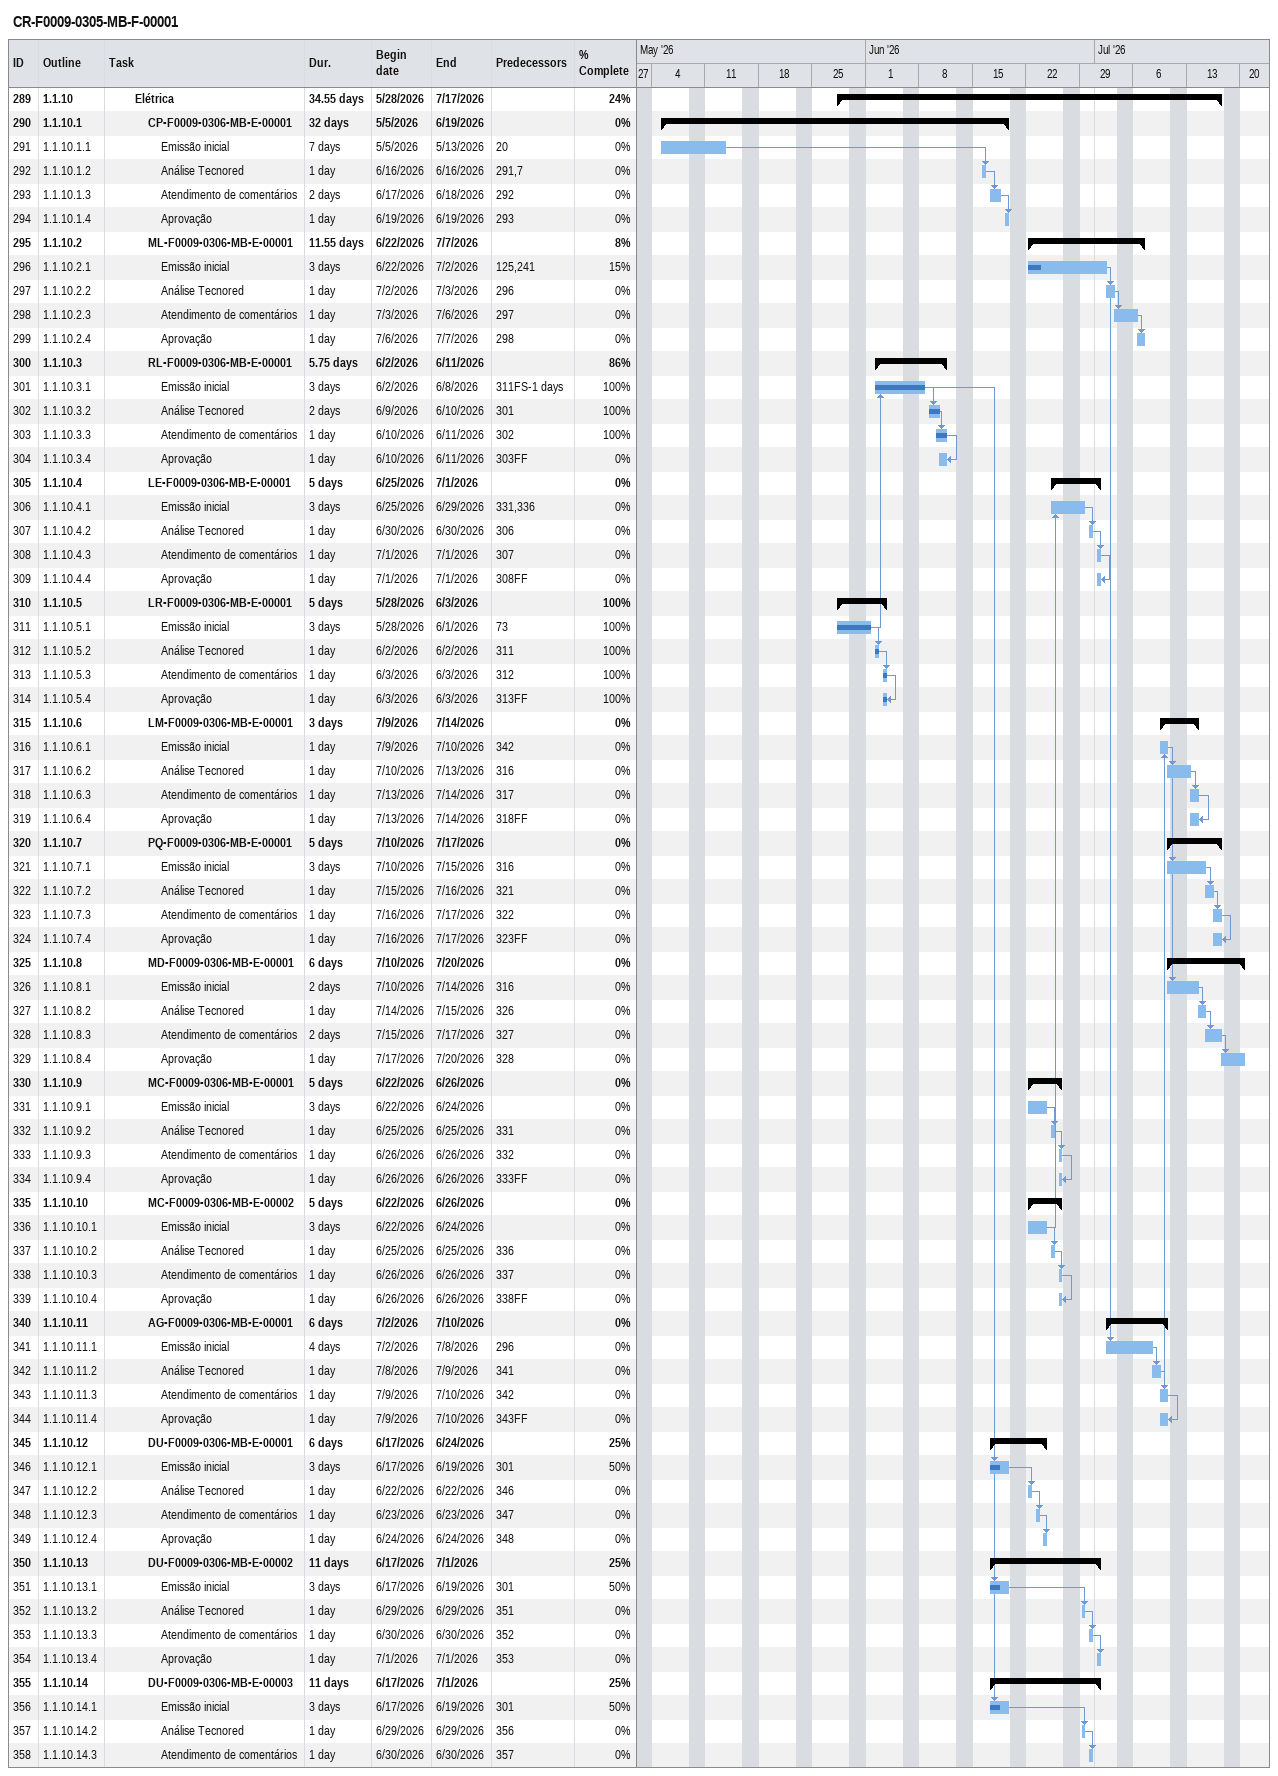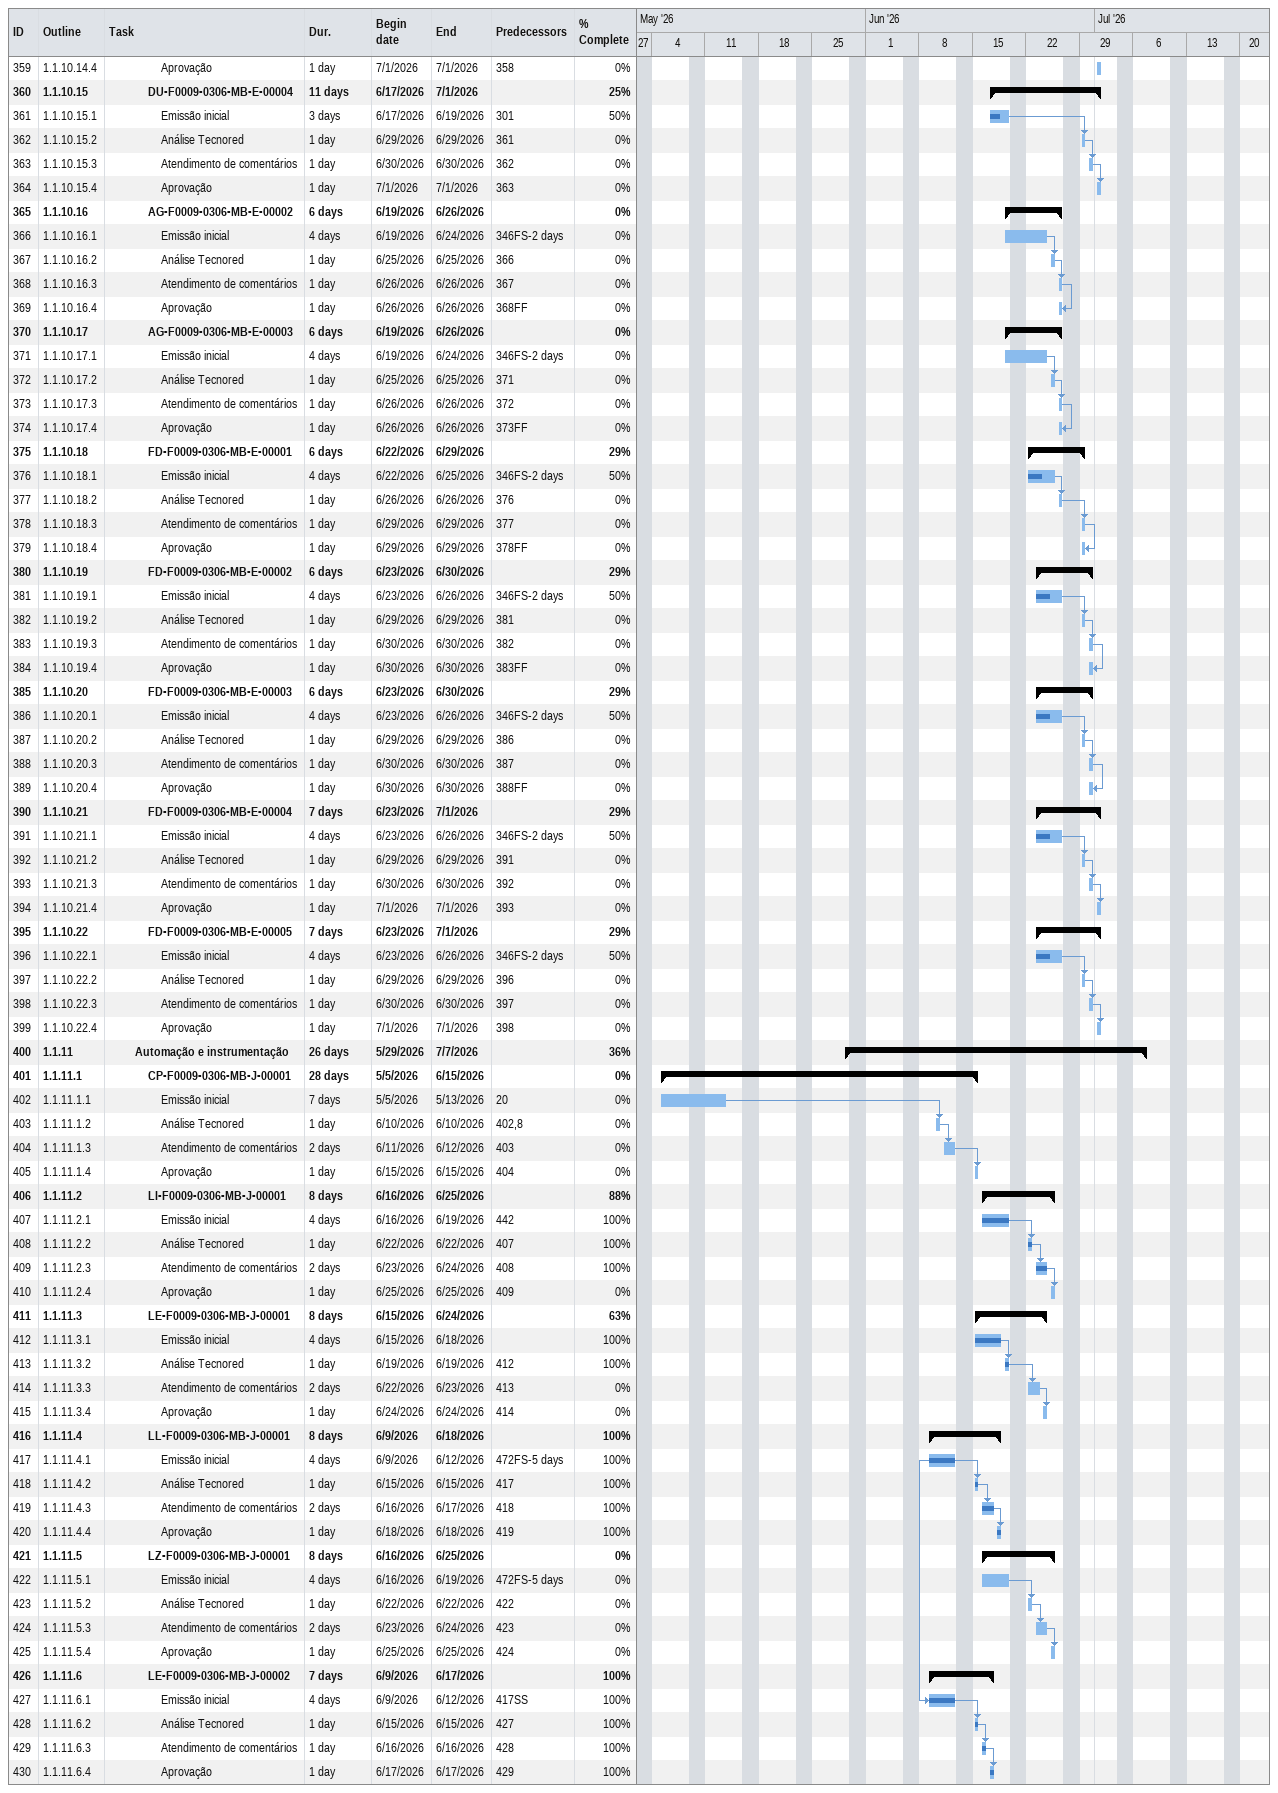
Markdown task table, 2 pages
CR-F0009-0305-MB-F-00001

| ID | WBS | Task | Duration | Start | Finish | Predecessors | % complete |
|---|---|---|---|---|---|---|---|
| 289 | 1.1.10 | **Elétrica** | 34.55d | 2026-05-28 | 2026-07-17 |  | 24 |
| 290 | 1.1.10.1 | **CP-F0009-0306-MB-E-00001** | 32d | 2026-05-05 | 2026-06-19 |  | 0 |
| 291 | 1.1.10.1.1 | Emissão inicial | 7d | 2026-05-05 | 2026-05-13 | 20 | 0 |
| 292 | 1.1.10.1.2 | Análise Tecnored | 1d | 2026-06-16 | 2026-06-16 | 291, 7 | 0 |
| 293 | 1.1.10.1.3 | Atendimento de comentários | 2d | 2026-06-17 | 2026-06-18 | 292 | 0 |
| 294 | 1.1.10.1.4 | Aprovação | 1d | 2026-06-19 | 2026-06-19 | 293 | 0 |
| 295 | 1.1.10.2 | **ML-F0009-0306-MB-E-00001** | 11.55d | 2026-06-22 | 2026-07-07 |  | 8 |
| 296 | 1.1.10.2.1 | Emissão inicial | 3d | 2026-06-22 | 2026-07-02 | 125, 241 | 15 |
| 297 | 1.1.10.2.2 | Análise Tecnored | 1d | 2026-07-02 | 2026-07-03 | 296 | 0 |
| 298 | 1.1.10.2.3 | Atendimento de comentários | 1d | 2026-07-03 | 2026-07-06 | 297 | 0 |
| 299 | 1.1.10.2.4 | Aprovação | 1d | 2026-07-06 | 2026-07-07 | 298 | 0 |
| 300 | 1.1.10.3 | **RL-F0009-0306-MB-E-00001** | 5.75d | 2026-06-02 | 2026-06-11 |  | 86 |
| 301 | 1.1.10.3.1 | Emissão inicial | 3d | 2026-06-02 | 2026-06-08 | 311FS-1d | 100 |
| 302 | 1.1.10.3.2 | Análise Tecnored | 2d | 2026-06-09 | 2026-06-10 | 301 | 100 |
| 303 | 1.1.10.3.3 | Atendimento de comentários | 1d | 2026-06-10 | 2026-06-11 | 302 | 100 |
| 304 | 1.1.10.3.4 | Aprovação | 1d | 2026-06-10 | 2026-06-11 | 303FF | 0 |
| 305 | 1.1.10.4 | **LE-F0009-0306-MB-E-00001** | 5d | 2026-06-25 | 2026-07-01 |  | 0 |
| 306 | 1.1.10.4.1 | Emissão inicial | 3d | 2026-06-25 | 2026-06-29 | 331, 336 | 0 |
| 307 | 1.1.10.4.2 | Análise Tecnored | 1d | 2026-06-30 | 2026-06-30 | 306 | 0 |
| 308 | 1.1.10.4.3 | Atendimento de comentários | 1d | 2026-07-01 | 2026-07-01 | 307 | 0 |
| 309 | 1.1.10.4.4 | Aprovação | 1d | 2026-07-01 | 2026-07-01 | 308FF | 0 |
| 310 | 1.1.10.5 | **LR-F0009-0306-MB-E-00001** | 5d | 2026-05-28 | 2026-06-03 |  | 100 |
| 311 | 1.1.10.5.1 | Emissão inicial | 3d | 2026-05-28 | 2026-06-01 | 73 | 100 |
| 312 | 1.1.10.5.2 | Análise Tecnored | 1d | 2026-06-02 | 2026-06-02 | 311 | 100 |
| 313 | 1.1.10.5.3 | Atendimento de comentários | 1d | 2026-06-03 | 2026-06-03 | 312 | 100 |
| 314 | 1.1.10.5.4 | Aprovação | 1d | 2026-06-03 | 2026-06-03 | 313FF | 100 |
| 315 | 1.1.10.6 | **LM-F0009-0306-MB-E-00001** | 3d | 2026-07-09 | 2026-07-14 |  | 0 |
| 316 | 1.1.10.6.1 | Emissão inicial | 1d | 2026-07-09 | 2026-07-10 | 342 | 0 |
| 317 | 1.1.10.6.2 | Análise Tecnored | 1d | 2026-07-10 | 2026-07-13 | 316 | 0 |
| 318 | 1.1.10.6.3 | Atendimento de comentários | 1d | 2026-07-13 | 2026-07-14 | 317 | 0 |
| 319 | 1.1.10.6.4 | Aprovação | 1d | 2026-07-13 | 2026-07-14 | 318FF | 0 |
| 320 | 1.1.10.7 | **PQ-F0009-0306-MB-E-00001** | 5d | 2026-07-10 | 2026-07-17 |  | 0 |
| 321 | 1.1.10.7.1 | Emissão inicial | 3d | 2026-07-10 | 2026-07-15 | 316 | 0 |
| 322 | 1.1.10.7.2 | Análise Tecnored | 1d | 2026-07-15 | 2026-07-16 | 321 | 0 |
| 323 | 1.1.10.7.3 | Atendimento de comentários | 1d | 2026-07-16 | 2026-07-17 | 322 | 0 |
| 324 | 1.1.10.7.4 | Aprovação | 1d | 2026-07-16 | 2026-07-17 | 323FF | 0 |
| 325 | 1.1.10.8 | **MD-F0009-0306-MB-E-00001** | 6d | 2026-07-10 | 2026-07-20 |  | 0 |
| 326 | 1.1.10.8.1 | Emissão inicial | 2d | 2026-07-10 | 2026-07-14 | 316 | 0 |
| 327 | 1.1.10.8.2 | Análise Tecnored | 1d | 2026-07-14 | 2026-07-15 | 326 | 0 |
| 328 | 1.1.10.8.3 | Atendimento de comentários | 2d | 2026-07-15 | 2026-07-17 | 327 | 0 |
| 329 | 1.1.10.8.4 | Aprovação | 1d | 2026-07-17 | 2026-07-20 | 328 | 0 |
| 330 | 1.1.10.9 | **MC-F0009-0306-MB-E-00001** | 5d | 2026-06-22 | 2026-06-26 |  | 0 |
| 331 | 1.1.10.9.1 | Emissão inicial | 3d | 2026-06-22 | 2026-06-24 |  | 0 |
| 332 | 1.1.10.9.2 | Análise Tecnored | 1d | 2026-06-25 | 2026-06-25 | 331 | 0 |
| 333 | 1.1.10.9.3 | Atendimento de comentários | 1d | 2026-06-26 | 2026-06-26 | 332 | 0 |
| 334 | 1.1.10.9.4 | Aprovação | 1d | 2026-06-26 | 2026-06-26 | 333FF | 0 |
| 335 | 1.1.10.10 | **MC-F0009-0306-MB-E-00002** | 5d | 2026-06-22 | 2026-06-26 |  | 0 |
| 336 | 1.1.10.10.1 | Emissão inicial | 3d | 2026-06-22 | 2026-06-24 |  | 0 |
| 337 | 1.1.10.10.2 | Análise Tecnored | 1d | 2026-06-25 | 2026-06-25 | 336 | 0 |
| 338 | 1.1.10.10.3 | Atendimento de comentários | 1d | 2026-06-26 | 2026-06-26 | 337 | 0 |
| 339 | 1.1.10.10.4 | Aprovação | 1d | 2026-06-26 | 2026-06-26 | 338FF | 0 |
| 340 | 1.1.10.11 | **AG-F0009-0306-MB-E-00001** | 6d | 2026-07-02 | 2026-07-10 |  | 0 |
| 341 | 1.1.10.11.1 | Emissão inicial | 4d | 2026-07-02 | 2026-07-08 | 296 | 0 |
| 342 | 1.1.10.11.2 | Análise Tecnored | 1d | 2026-07-08 | 2026-07-09 | 341 | 0 |
| 343 | 1.1.10.11.3 | Atendimento de comentários | 1d | 2026-07-09 | 2026-07-10 | 342 | 0 |
| 344 | 1.1.10.11.4 | Aprovação | 1d | 2026-07-09 | 2026-07-10 | 343FF | 0 |
| 345 | 1.1.10.12 | **DU-F0009-0306-MB-E-00001** | 6d | 2026-06-17 | 2026-06-24 |  | 25 |
| 346 | 1.1.10.12.1 | Emissão inicial | 3d | 2026-06-17 | 2026-06-19 | 301 | 50 |
| 347 | 1.1.10.12.2 | Análise Tecnored | 1d | 2026-06-22 | 2026-06-22 | 346 | 0 |
| 348 | 1.1.10.12.3 | Atendimento de comentários | 1d | 2026-06-23 | 2026-06-23 | 347 | 0 |
| 349 | 1.1.10.12.4 | Aprovação | 1d | 2026-06-24 | 2026-06-24 | 348 | 0 |
| 350 | 1.1.10.13 | **DU-F0009-0306-MB-E-00002** | 11d | 2026-06-17 | 2026-07-01 |  | 25 |
| 351 | 1.1.10.13.1 | Emissão inicial | 3d | 2026-06-17 | 2026-06-19 | 301 | 50 |
| 352 | 1.1.10.13.2 | Análise Tecnored | 1d | 2026-06-29 | 2026-06-29 | 351 | 0 |
| 353 | 1.1.10.13.3 | Atendimento de comentários | 1d | 2026-06-30 | 2026-06-30 | 352 | 0 |
| 354 | 1.1.10.13.4 | Aprovação | 1d | 2026-07-01 | 2026-07-01 | 353 | 0 |
| 355 | 1.1.10.14 | **DU-F0009-0306-MB-E-00003** | 11d | 2026-06-17 | 2026-07-01 |  | 25 |
| 356 | 1.1.10.14.1 | Emissão inicial | 3d | 2026-06-17 | 2026-06-19 | 301 | 50 |
| 357 | 1.1.10.14.2 | Análise Tecnored | 1d | 2026-06-29 | 2026-06-29 | 356 | 0 |
| 358 | 1.1.10.14.3 | Atendimento de comentários | 1d | 2026-06-30 | 2026-06-30 | 357 | 0 |
| 359 | 1.1.10.14.4 | Aprovação | 1d | 2026-07-01 | 2026-07-01 | 358 | 0 |
| 360 | 1.1.10.15 | **DU-F0009-0306-MB-E-00004** | 11d | 2026-06-17 | 2026-07-01 |  | 25 |
| 361 | 1.1.10.15.1 | Emissão inicial | 3d | 2026-06-17 | 2026-06-19 | 301 | 50 |
| 362 | 1.1.10.15.2 | Análise Tecnored | 1d | 2026-06-29 | 2026-06-29 | 361 | 0 |
| 363 | 1.1.10.15.3 | Atendimento de comentários | 1d | 2026-06-30 | 2026-06-30 | 362 | 0 |
| 364 | 1.1.10.15.4 | Aprovação | 1d | 2026-07-01 | 2026-07-01 | 363 | 0 |
| 365 | 1.1.10.16 | **AG-F0009-0306-MB-E-00002** | 6d | 2026-06-19 | 2026-06-26 |  | 0 |
| 366 | 1.1.10.16.1 | Emissão inicial | 4d | 2026-06-19 | 2026-06-24 | 346FS-2d | 0 |
| 367 | 1.1.10.16.2 | Análise Tecnored | 1d | 2026-06-25 | 2026-06-25 | 366 | 0 |
| 368 | 1.1.10.16.3 | Atendimento de comentários | 1d | 2026-06-26 | 2026-06-26 | 367 | 0 |
| 369 | 1.1.10.16.4 | Aprovação | 1d | 2026-06-26 | 2026-06-26 | 368FF | 0 |
| 370 | 1.1.10.17 | **AG-F0009-0306-MB-E-00003** | 6d | 2026-06-19 | 2026-06-26 |  | 0 |
| 371 | 1.1.10.17.1 | Emissão inicial | 4d | 2026-06-19 | 2026-06-24 | 346FS-2d | 0 |
| 372 | 1.1.10.17.2 | Análise Tecnored | 1d | 2026-06-25 | 2026-06-25 | 371 | 0 |
| 373 | 1.1.10.17.3 | Atendimento de comentários | 1d | 2026-06-26 | 2026-06-26 | 372 | 0 |
| 374 | 1.1.10.17.4 | Aprovação | 1d | 2026-06-26 | 2026-06-26 | 373FF | 0 |
| 375 | 1.1.10.18 | **FD-F0009-0306-MB-E-00001** | 6d | 2026-06-22 | 2026-06-29 |  | 29 |
| 376 | 1.1.10.18.1 | Emissão inicial | 4d | 2026-06-22 | 2026-06-25 | 346FS-2d | 50 |
| 377 | 1.1.10.18.2 | Análise Tecnored | 1d | 2026-06-26 | 2026-06-26 | 376 | 0 |
| 378 | 1.1.10.18.3 | Atendimento de comentários | 1d | 2026-06-29 | 2026-06-29 | 377 | 0 |
| 379 | 1.1.10.18.4 | Aprovação | 1d | 2026-06-29 | 2026-06-29 | 378FF | 0 |
| 380 | 1.1.10.19 | **FD-F0009-0306-MB-E-00002** | 6d | 2026-06-23 | 2026-06-30 |  | 29 |
| 381 | 1.1.10.19.1 | Emissão inicial | 4d | 2026-06-23 | 2026-06-26 | 346FS-2d | 50 |
| 382 | 1.1.10.19.2 | Análise Tecnored | 1d | 2026-06-29 | 2026-06-29 | 381 | 0 |
| 383 | 1.1.10.19.3 | Atendimento de comentários | 1d | 2026-06-30 | 2026-06-30 | 382 | 0 |
| 384 | 1.1.10.19.4 | Aprovação | 1d | 2026-06-30 | 2026-06-30 | 383FF | 0 |
| 385 | 1.1.10.20 | **FD-F0009-0306-MB-E-00003** | 6d | 2026-06-23 | 2026-06-30 |  | 29 |
| 386 | 1.1.10.20.1 | Emissão inicial | 4d | 2026-06-23 | 2026-06-26 | 346FS-2d | 50 |
| 387 | 1.1.10.20.2 | Análise Tecnored | 1d | 2026-06-29 | 2026-06-29 | 386 | 0 |
| 388 | 1.1.10.20.3 | Atendimento de comentários | 1d | 2026-06-30 | 2026-06-30 | 387 | 0 |
| 389 | 1.1.10.20.4 | Aprovação | 1d | 2026-06-30 | 2026-06-30 | 388FF | 0 |
| 390 | 1.1.10.21 | **FD-F0009-0306-MB-E-00004** | 7d | 2026-06-23 | 2026-07-01 |  | 29 |
| 391 | 1.1.10.21.1 | Emissão inicial | 4d | 2026-06-23 | 2026-06-26 | 346FS-2d | 50 |
| 392 | 1.1.10.21.2 | Análise Tecnored | 1d | 2026-06-29 | 2026-06-29 | 391 | 0 |
| 393 | 1.1.10.21.3 | Atendimento de comentários | 1d | 2026-06-30 | 2026-06-30 | 392 | 0 |
| 394 | 1.1.10.21.4 | Aprovação | 1d | 2026-07-01 | 2026-07-01 | 393 | 0 |
| 395 | 1.1.10.22 | **FD-F0009-0306-MB-E-00005** | 7d | 2026-06-23 | 2026-07-01 |  | 29 |
| 396 | 1.1.10.22.1 | Emissão inicial | 4d | 2026-06-23 | 2026-06-26 | 346FS-2d | 50 |
| 397 | 1.1.10.22.2 | Análise Tecnored | 1d | 2026-06-29 | 2026-06-29 | 396 | 0 |
| 398 | 1.1.10.22.3 | Atendimento de comentários | 1d | 2026-06-30 | 2026-06-30 | 397 | 0 |
| 399 | 1.1.10.22.4 | Aprovação | 1d | 2026-07-01 | 2026-07-01 | 398 | 0 |
| 400 | 1.1.11 | **Automação e instrumentação** | 26d | 2026-05-29 | 2026-07-07 |  | 36 |
| 401 | 1.1.11.1 | **CP-F0009-0306-MB-J-00001** | 28d | 2026-05-05 | 2026-06-15 |  | 0 |
| 402 | 1.1.11.1.1 | Emissão inicial | 7d | 2026-05-05 | 2026-05-13 | 20 | 0 |
| 403 | 1.1.11.1.2 | Análise Tecnored | 1d | 2026-06-10 | 2026-06-10 | 402, 8 | 0 |
| 404 | 1.1.11.1.3 | Atendimento de comentários | 2d | 2026-06-11 | 2026-06-12 | 403 | 0 |
| 405 | 1.1.11.1.4 | Aprovação | 1d | 2026-06-15 | 2026-06-15 | 404 | 0 |
| 406 | 1.1.11.2 | **LI-F0009-0306-MB-J-00001** | 8d | 2026-06-16 | 2026-06-25 |  | 88 |
| 407 | 1.1.11.2.1 | Emissão inicial | 4d | 2026-06-16 | 2026-06-19 | 442 | 100 |
| 408 | 1.1.11.2.2 | Análise Tecnored | 1d | 2026-06-22 | 2026-06-22 | 407 | 100 |
| 409 | 1.1.11.2.3 | Atendimento de comentários | 2d | 2026-06-23 | 2026-06-24 | 408 | 100 |
| 410 | 1.1.11.2.4 | Aprovação | 1d | 2026-06-25 | 2026-06-25 | 409 | 0 |
| 411 | 1.1.11.3 | **LE-F0009-0306-MB-J-00001** | 8d | 2026-06-15 | 2026-06-24 |  | 63 |
| 412 | 1.1.11.3.1 | Emissão inicial | 4d | 2026-06-15 | 2026-06-18 |  | 100 |
| 413 | 1.1.11.3.2 | Análise Tecnored | 1d | 2026-06-19 | 2026-06-19 | 412 | 100 |
| 414 | 1.1.11.3.3 | Atendimento de comentários | 2d | 2026-06-22 | 2026-06-23 | 413 | 0 |
| 415 | 1.1.11.3.4 | Aprovação | 1d | 2026-06-24 | 2026-06-24 | 414 | 0 |
| 416 | 1.1.11.4 | **LL-F0009-0306-MB-J-00001** | 8d | 2026-06-09 | 2026-06-18 |  | 100 |
| 417 | 1.1.11.4.1 | Emissão inicial | 4d | 2026-06-09 | 2026-06-12 | 472FS-5d | 100 |
| 418 | 1.1.11.4.2 | Análise Tecnored | 1d | 2026-06-15 | 2026-06-15 | 417 | 100 |
| 419 | 1.1.11.4.3 | Atendimento de comentários | 2d | 2026-06-16 | 2026-06-17 | 418 | 100 |
| 420 | 1.1.11.4.4 | Aprovação | 1d | 2026-06-18 | 2026-06-18 | 419 | 100 |
| 421 | 1.1.11.5 | **LZ-F0009-0306-MB-J-00001** | 8d | 2026-06-16 | 2026-06-25 |  | 0 |
| 422 | 1.1.11.5.1 | Emissão inicial | 4d | 2026-06-16 | 2026-06-19 | 472FS-5d | 0 |
| 423 | 1.1.11.5.2 | Análise Tecnored | 1d | 2026-06-22 | 2026-06-22 | 422 | 0 |
| 424 | 1.1.11.5.3 | Atendimento de comentários | 2d | 2026-06-23 | 2026-06-24 | 423 | 0 |
| 425 | 1.1.11.5.4 | Aprovação | 1d | 2026-06-25 | 2026-06-25 | 424 | 0 |
| 426 | 1.1.11.6 | **LE-F0009-0306-MB-J-00002** | 7d | 2026-06-09 | 2026-06-17 |  | 100 |
| 427 | 1.1.11.6.1 | Emissão inicial | 4d | 2026-06-09 | 2026-06-12 | 417SS | 100 |
| 428 | 1.1.11.6.2 | Análise Tecnored | 1d | 2026-06-15 | 2026-06-15 | 427 | 100 |
| 429 | 1.1.11.6.3 | Atendimento de comentários | 1d | 2026-06-16 | 2026-06-16 | 428 | 100 |
| 430 | 1.1.11.6.4 | Aprovação | 1d | 2026-06-17 | 2026-06-17 | 429 | 100 |
